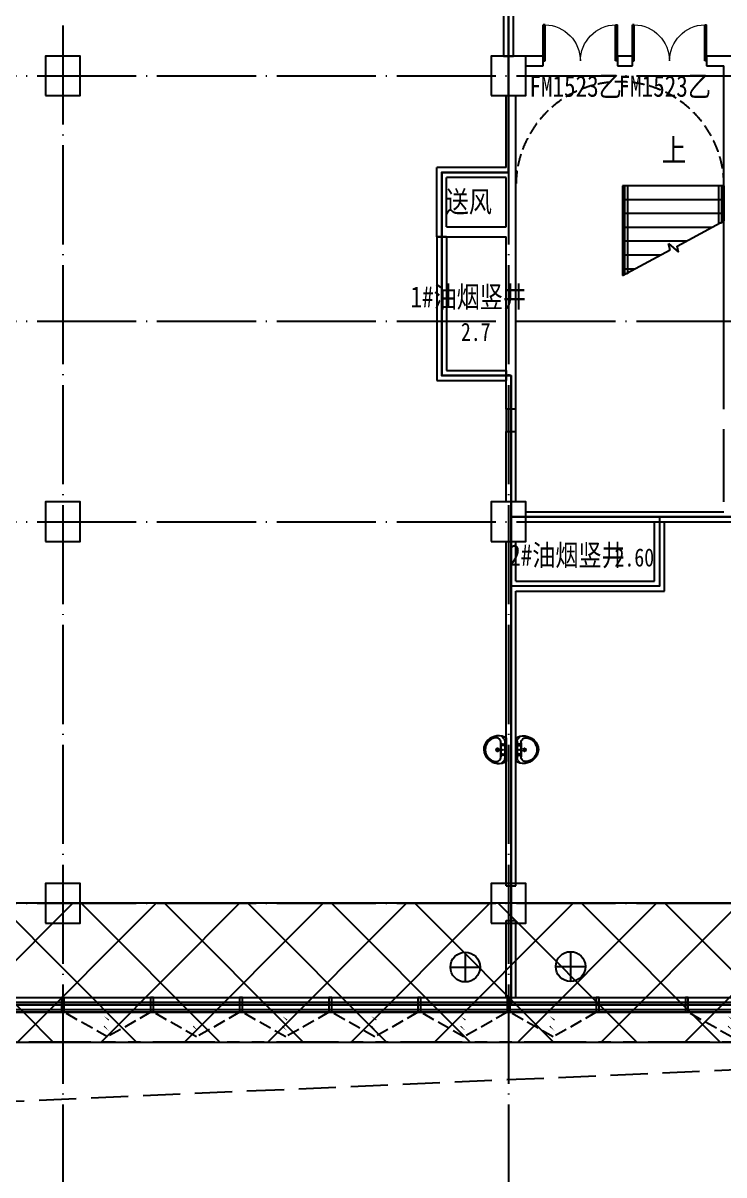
# Model space of a CAD drawing. Extents: x -233336 to 840473, y -28113 to 330904.
# Drawn here: x 703579 to 717733, y -8092 to 15157 of the extents above; entities that cross this region are included whole.
import ezdxf
from ezdxf.xclip import XClip

# ---------------------------------------------------------------- set-up
doc = ezdxf.new("R2010")
doc.units = 0
doc.header["$LTSCALE"] = 1000
doc.header["$XCLIPFRAME"] = 2
for name, pattern in [('104-14# 核心筒$0$DASH', [0.35, 0.25, -0.1]), ('104-14# 核心筒$0$DOTE', [2.42, 2, -0.2, 0.02, -0.2]), ('14#楼幕墙$0$DASH', [0.35, 0.25, -0.1]), ('X-104 14#平面$0$$0$DASH', [0.35, 0.25, -0.1]), ('X-104 14#平面$0$109 3#平面$0$DASH', [0.35, 0.25, -0.1]), ('X-104 14#平面$0$PHANTOM2', [1.25, 0.625, -0.125, 0.125, -0.125, 0.125, -0.125])]:
    doc.linetypes.add(name, pattern=pattern)
doc.layers.get('0').update_dxf_attribs({"linetype": 'CONTINUOUS'})
doc.layers.get('Defpoints').update_dxf_attribs({"linetype": 'CONTINUOUS'})
for name, color, linetype in [('104-14# 核心筒$0$01-标注_符号', 8, 'CONTINUOUS'), ('104-14# 核心筒$0$02-TEXT_标注', 9, 'CONTINUOUS'), ('104-14# 核心筒$0$A-E_栏杆', 8, 'CONTINUOUS'), ('104-14# 核心筒$0$A-E_电梯', 8, 'CONTINUOUS'), ('104-14# 核心筒$0$A_AXIS-轴线', 8, '104-14# 核心筒$0$DOTE'), ('104-14# 核心筒$0$A_STR-砌块墙', 7, 'CONTINUOUS'), ('104-14# 核心筒$0$A_STR-砼柱', 8, 'CONTINUOUS'), ('104-14# 核心筒$0$DOOR_FIRE', 8, 'CONTINUOUS'), ('104-14# 核心筒$0$DOOR_FIRE_TEXT', 7, 'CONTINUOUS'), ('14#楼幕墙$0$A-C_玻璃幕墙', 8, 'CONTINUOUS'), ('14#楼幕墙$0$A-C_窗', 8, 'CONTINUOUS'), ('X-104 14#平面$0$02-TEXT_标注', 9, 'CONTINUOUS'), ('X-104 14#平面$0$05-填充_天正', 8, 'CONTINUOUS'), ('X-104 14#平面$0$A-C_玻璃幕墙', 8, 'CONTINUOUS'), ('X-104 14#平面$0$A-I_卫-洁具', 8, 'CONTINUOUS'), ('X-104 14#平面$0$A-O_屋面', 8, 'CONTINUOUS'), ('X-104 14#平面$0$A-SUR_吊顶', 8, 'CONTINUOUS'), ('X-104 14#平面$0$A-TECH_结构', 8, 'CONTINUOUS'), ('X-104 14#平面$0$A_STR-砌块墙', 7, 'CONTINUOUS')]:
    doc.layers.add(name, color=color, linetype=linetype)
for name, color, linetype, plot in [('104-14# 核心筒$0$04-不打印_辅助线', 8, 'CONTINUOUS', False), ('X-104 14#平面$0$04-不打印_辅助线', 8, 'CONTINUOUS', False), ('X-104 14#平面$0$降板', 8, 'CONTINUOUS', False)]:
    doc.layers.add(name, color=color, linetype=linetype, plot=plot)
doc.layers.add('X-104 14#平面$0$000套内', color=8, linetype='CONTINUOUS', lineweight=30)
doc.styles.add('104-14# 核心筒$0$_TCH_DIM', font='ros.shx', dxfattribs={"bigfont": 'jd.shx'})
doc.styles.add('104-14# 核心筒$0$_TCH_WINDOW', font='STXIHEI.TTF', dxfattribs={"width": 0.8, "height": 3.5})
doc.styles.add('104-14# 核心筒$0$Standard', font='STXIHEI.TTF', dxfattribs={"width": 0.8})
doc.styles.add('X-104 14#平面$0$_TCH_SPACE', font='STXIHEI.TTF', dxfattribs={"width": 0.8, "height": 5})
doc.styles.add('X-104 14#平面$0$Standard', font='STXIHEI.TTF', dxfattribs={"width": 0.8})

# ---------------------------------------------------------------- blocks, each defined once
blk = doc.blocks.new('14#楼幕墙$0$A$C38D07553')
blk.add_lwpolyline([(-60, -300), (0, -300), (0, 0), (-60, 0)], close=True)
blk = doc.blocks.new('14#楼幕墙$0$A$C385D642F')
for p in [(14430, -1000), (16230, -1000), (18030, -1000), (19830, -1000), (21630, -1000), (23430, -1000), (25230, -1000), (27030, -1000)]:
    blk.add_blockref('14#楼幕墙$0$A$C38D07553', p)
blk = doc.blocks.new('14#楼幕墙$0$A$C22714246')
at = {"linetype": '14#楼幕墙$0$DASH'}
blk.add_lwpolyline([(1740, 497), (870, 0), (0, 497)], dxfattribs=at)
at = {"layer": '14#楼幕墙$0$A-C_玻璃幕墙', "color": 1}
blk.add_lwpolyline([(899, 122, 0, 25, 0), (802, 217, 0, 0, 0), (900, 340, 25, 0, 0), (796, 422, 0, 0, 0)], format="xyseb", dxfattribs=at)
blk = doc.blocks.new('14#楼幕墙')
at = {"layer": '14#楼幕墙$0$A-C_玻璃幕墙'}
for p, q in [((10770, -1900), (45030, -1900)), ((19830, -2000), (10830, -2000)), ((44970, -2000), (19830, -2000)), ((108092, -2200), (-1359, -2200)), ((19830, -2150), (10830, -2150)), ((44970, -2150), (19830, -2150))]:
    blk.add_line(p, q, dxfattribs=at)
blk.add_blockref('14#楼幕墙$0$A$C385D642F', (0, -900), dxfattribs=at)
at = {"layer": '14#楼幕墙$0$A-C_窗'}
for p in [(14430, -2697), (16230, -2697), (18030, -2697), (19830, -2697), (21630, -2697), (23430, -2697), (27030, -2697)]:
    blk.add_blockref('14#楼幕墙$0$A$C22714246', p, dxfattribs=at)
blk = doc.blocks.new('104-14# 核心筒$0$$DorLib2D$00000002')
for p, q in [((-0.5, 0), (-0.5, 0.4875)), ((-0.475, 0.4875), (-0.5, 0.4875)), ((-0.475, 0), (-0.475, 0.4875)), ((0.475, 0), (0.475, 0.4875)), ((0.475, 0.4875), (0.5, 0.4875)), ((0.5, 0), (0.5, 0.4875)), ((-0.5, 0), (-0.475, 0)), ((0.5, 0), (0.475, 0))]:
    blk.add_line(p, q)
at = {"lineweight": 13}
for centre, start, end in [((-0.4875, 0), 0, 88.53072), ((0.4875, 0), 91.46928, 180)]:
    blk.add_arc(centre, 0.4875, start, end, dxfattribs=at)
blk = doc.blocks.new('_FZHK')
blk.add_lwpolyline([(-0.5, -0.5), (0.5, -0.5), (0.5, 0.5), (-0.5, 0.5)], close=True)
blk = doc.blocks.new('104-14# 核心筒')
at = {"layer": '104-14# 核心筒$0$01-标注_符号'}
blk.add_lwpolyline([(26725, 14760, 0, 0, 0), (26725, 13950, 120, 0, 0), (26725, 13500, 0, 0, 0)], format="xyseb", dxfattribs=at)
at = {"layer": '104-14# 核心筒$0$04-不打印_辅助线', "linetype": '104-14# 核心筒$0$DASH'}
blk.add_arc((25650, 14480), 2100, 0, 180, dxfattribs=at)
at = {"layer": '104-14# 核心筒$0$A-E_栏杆'}
for p, q in [((25740, 14480), (25740, 12704.8)), ((25800, 14480), (25740, 14480)), ((25800, 14480), (25800, 12704.8)), ((27640, 14480), (27640, 13729.8)), ((27700, 14480), (27640, 14480)), ((27700, 14480), (27700, 13729.8)), ((27700, 13729.8), (27640, 13729.8)), ((25800, 12704.8), (25740, 12704.8))]:
    blk.add_line(p, q, dxfattribs=at)
at = {"layer": '104-14# 核心筒$0$A-E_电梯'}
for p, q in [((25700, 14480), (25700, 12667)), ((27750, 14480), (25700, 14480)), ((27750, 14480), (27750, 13773)), ((27750, 14200), (25700, 14200)), ((27750, 13920), (25700, 13920)), ((26804.1, 13262.7), (27750, 13773)), ((27503.5, 13640), (25700, 13640)), ((26984.5, 13360), (25700, 13360)), ((26663.5, 13186.8), (26632.3, 13318.2)), ((26632.3, 13318.2), (26833.3, 13139.4)), ((26833.3, 13139.4), (26804.1, 13262.7)), ((25700, 12667), (26663.5, 13186.8)), ((26465.5, 13080), (25700, 13080)), ((25946.5, 12800), (25700, 12800))]:
    blk.add_line(p, q, dxfattribs=at)
at = {"layer": '104-14# 核心筒$0$A_AXIS-轴线'}
for p, q in [((14400, 54018.4), (14400, -8545.1)), ((23400, 54018.4), (23400, -8545.1)), ((-24839, 16700), (120259.9, 16700)), ((-24839, 11750), (120259.9, 11750)), ((-24839, 7700), (120259.9, 7700)), ((-24839, 0), (68400, 0))]:
    blk.add_line(p, q, dxfattribs=at)
at = {"layer": '104-14# 核心筒$0$A_STR-砌块墙'}
for p, q in [((24100, 17100), (23750, 17100)), ((24100, 16900), (24100, 17100)), ((25900, 17100), (25600, 17100)), ((25600, 17100), (25600, 16900)), ((25900, 16900), (25900, 17100)), ((27900, 17100), (27400, 17100)), ((27400, 17100), (27400, 16900)), ((23750, 16900), (24100, 16900)), ((25600, 16900), (25900, 16900)), ((27400, 16900), (27750, 16900)), ((27750, 14430), (27750, 16900)), ((23350, 14850), (23350, 16300)), ((23550, 14750), (23550, 16300)), ((23350, 14850), (21950, 14850)), ((21950, 13450), (21950, 14850)), ((23350, 14650), (22150, 14650)), ((22150, 13650), (22150, 14650)), ((23350, 13650), (23350, 14650)), ((23550, 13550), (23550, 14750)), ((27750, 9970), (27750, 14430)), ((22150, 13650), (23350, 13650)), ((23550, 9970), (23550, 13550)), ((21950, 13450), (23350, 13450)), ((23350, 9970), (23350, 13450)), ((27750, 8100), (27750, 9570)), ((23350, 8100), (23350, 9520)), ((23550, 8100), (23550, 9520)), ((23750, 7900), (27750, 7900)), ((23750, 7700), (27750, 7700))]:
    blk.add_line(p, q, dxfattribs=at)
at = {"layer": '104-14# 核心筒$0$A_STR-砼柱'}
for p, xscale, yscale, zscale in [((14400, 16700), 700, 800, 800), ((23400, 16700), 700, 800, 800), ((23450, 9745), 200, 450, 450), ((14400, 7700), 700, 800, 800), ((23400, 7700), 700, 800, 800), ((14400, 0), 700, 800, 800), ((23400, 0), 700, 800, 800)]:
    blk.add_blockref('_FZHK', p, dxfattribs=dict(at, xscale=xscale, yscale=yscale, zscale=zscale))
at = {"layer": '104-14# 核心筒$0$DOOR_FIRE'}
ref = blk.add_blockref('104-14# 核心筒$0$$DorLib2D$00000002', (24850, 17000), dxfattribs=dict(at, xscale=1500, yscale=-1500, zscale=200, rotation=180.000000000012))
ref.add_attrib('A', 'FM1523乙', (23821.6, 16278.2), dxfattribs={"layer": '104-14# 核心筒$0$DOOR_FIRE_TEXT', "height": 428.14, "style": '104-14# 核心筒$0$_TCH_WINDOW', "width": 0.8})
ref = blk.add_blockref('104-14# 核心筒$0$$DorLib2D$00000002', (26650, 17000), dxfattribs=dict(at, xscale=1500, yscale=-1500, zscale=200, rotation=180.000000000012))
ref.add_attrib('A', 'FM1523乙', (25621.6, 16278.2), dxfattribs={"layer": '104-14# 核心筒$0$DOOR_FIRE_TEXT', "height": 428.14, "style": '104-14# 核心筒$0$_TCH_WINDOW', "width": 0.8})
at = {"layer": '104-14# 核心筒$0$01-标注_符号', "color": 7, "style": '104-14# 核心筒$0$_TCH_DIM'}
blk.add_text('上', height=520.9, dxfattribs=at).set_placement((26495.1, 14917.5))
at = {"layer": '104-14# 核心筒$0$02-TEXT_标注', "style": '104-14# 核心筒$0$Standard', "width": 0.8}
blk.add_text('送风', height=428.14, dxfattribs=at).set_placement((22129.2, 13945.8))
blk = doc.blocks.new('X-104 14#平面$0$rqg')
at = {"color": 3}
for p, q in [((0, 300), (0, -300)), ((-300, 0), (300, 0))]:
    blk.add_line(p, q, dxfattribs=at)
blk.add_circle((0, 0), 300, dxfattribs=at)
blk = doc.blocks.new('X-104 14#平面$0$$lvtry$00000178')
at = {"color": 0}
for p, q in [((-238, 0), (238, 0)), ((-214, -36), (-272, -91)), ((-180, -23), (180, -23)), ((-142, -105), (140, -105)), ((140, -105), (-142, -105)), ((216, -37), (268, -91))]:
    blk.add_line(p, q, dxfattribs=at)
blk.add_lwpolyline([(-104, -430, 0.224698), (110, -425, 0.348046), (269, -79), (239, 0), (-241, 0), (-271, -79, 0.356844)], format="xyb", close=True, dxfattribs=at)
for centre, radius in [((-100, -65), 16.3), ((1, -172), 31.6), ((100, -65), 16.3)]:
    blk.add_circle(centre, radius, dxfattribs=at)
at = {"color": 0, "lineweight": 13}
blk.add_circle((1, -172), 23, dxfattribs=at)
at = {"color": 0}
for centre, radius, start, end in [((-142, -205), 100, 90, 190.5602), ((-1, -179), 243, 190.5602, 349.4398), ((-180, -73), 50, 90, 133.181), ((140, -205), 100, 349.4398, 90), ((180, -73), 50, 44.5607, 90)]:
    blk.add_arc(centre, radius, start, end, dxfattribs=at)
for p in [(0, -65), (1, -172)]:
    blk.add_point(p, dxfattribs=at)
blk = doc.blocks.new('X-104 14#平面')
at = {"layer": 'X-104 14#平面$0$降板'}
h = blk.add_hatch(dxfattribs=at)
h.set_pattern_fill('ANSI37', color=256, scale=750)
h.set_pattern_definition([(45, (0, 0), (-841.899, 841.899), []), (135, (0, 0), (-841.899, -841.899), [])])
h.paths.add_polyline_path([(83500, 40800), (86400, 48900), (86400, 51400), (77509.2, 51400), (58917.8, 35800), (-4608.4, 35800), (-12111.5, -2800), (112466, -2800), (116300, 1125.5), (116300, 11750), (115900, 11750), (107700, -0.1), (86400, 0), (77400, 799.9), (59400, 799.9), (50400, 0), (-62.7, 0), (5400, 25700), (68400, 25700)])
at = {"layer": 'X-104 14#平面$0$000套内'}
blk.add_lwpolyline([(23450, -2050), (-1173.2, -2050), (4884.7, 26450), (23400, 26450), (23400, 14750), (22050, 14750), (22050, 10650), (23450, 10650)], close=True, dxfattribs=at)
blk.add_lwpolyline([(23400, 26450), (50400, 26450), (50400, -2050), (23450, -2050), (23450, 7800), (32350, 7800), (32350, 7600), (41500, 7600), (41500, 16600), (38350, 16600), (38350, 19250), (30600, 19250), (30600, 26300)], dxfattribs=at)
at = {"layer": 'X-104 14#平面$0$05-填充_天正'}
blk.add_lwpolyline([(41400, -2050), (41400, 7600), (32350, 7600), (32350, 7800), (26450, 7800), (26450, 6400), (23450, 6400), (23450, -2050), (30600, -2050), (30600, -250), (32400, -250), (32400, -2050)], close=True, dxfattribs=at)
at = {"layer": 'X-104 14#平面$0$A-C_玻璃幕墙'}
blk.add_lwpolyline([(-1359, -2200), (108091.7, -2200), (111291.5, 2370.2), (113380.4, 907.7), (115789.3, 4348.2), (113700.6, 5810.6), (116900.2, 10380.5), (116900.2, 38462.2), (99065.1, 43424.4), (96015.6, 32464.2), (85707.2, 35332.3), (87317.1, 41118.6), (83503.2, 42179.7), (66340.6, 26600), (4762.5, 26600)], close=True, dxfattribs=at)
at = {"layer": 'X-104 14#平面$0$A-O_屋面', "linetype": 'X-104 14#平面$0$PHANTOM2', "ltscale": 2}
blk.add_lwpolyline([(116300, 1125.5), (112466, -2800), (-12111.5, -2800), (-10903.8, 3413.1), (-11202.5, 3471.2), (-4857, 36100), (58808.6, 36100), (74837.7, 49550), (86050, 49550), (86050, 51700), (92100, 51702), (92100, 55283.2), (94608.8, 59227.5), (95621.4, 58583.5), (95782.4, 58836.6), (99791.5, 56286.5), (107067.8, 54161.9), (111100, 54161.9), (111100, 52680), (116300, 52680)], close=True, dxfattribs=at)
at = {"layer": 'X-104 14#平面$0$A-SUR_吊顶', "linetype": 'X-104 14#平面$0$109 3#平面$0$DASH', "ltscale": 3}
blk.add_lwpolyline([(109062.3, -4432.1), (119297.3, 10714.5), (117562.9, 11100.5), (120741.8, 38794.6), (99426.9, 44725), (92631.2, 20300), (86987.2, 20300), (86987.2, 21500), (8392.2, 21500), (5688.7, 8781.2), (-2733.6, 10571.4), (-6009.8, -4841.7), (40178.1, -2825.1), (39845.1, -4916.4), (83845.6, -2647.5)], close=True, dxfattribs=at)
at = {"layer": 'X-104 14#平面$0$A-TECH_结构', "linetype": 'X-104 14#平面$0$$0$DASH'}
blk.add_lwpolyline([(87207.3, 41097.2), (85610.8, 35359.1), (96063.8, 32450.8), (99099.8, 43362.9), (116850.2, 38424.2), (116850.2, 10396.2), (108065.7, -2149.5), (-1297.3, -2149.5), (4803.7, 26550), (66359.9, 26550), (83516.4, 42124.1)], close=True, dxfattribs=at)
at = {"layer": 'X-104 14#平面$0$A_STR-砌块墙'}
for p, q in [((23300, 21600), (23300, 17100)), ((23500, 17100), (23500, 21600)), ((23300, 17100), (23500, 17100)), ((21950, 13450), (21950, 10550)), ((22150, 13450), (21950, 13450)), ((22150, 13450), (22150, 10750)), ((22150, 10750), (23350, 10750)), ((23350, 10750), (23350, 10550)), ((21950, 10550), (23350, 10550)), ((26350, 6500), (26350, 7700)), ((26350, 7700), (26550, 7700)), ((26550, 6300), (26550, 7700)), ((23350, 6400), (23350, 7300)), ((23350, 7300), (23550, 7300)), ((23550, 6500), (23550, 7300)), ((23350, 350), (23350, 6400)), ((23550, 6500), (26350, 6500)), ((23550, 350), (23550, 6300)), ((23550, 6300), (26550, 6300)), ((23350, 350), (23550, 350)), ((23350, -1899.5), (23350, -350)), ((23350, -350), (23550, -350)), ((23550, -1899.5), (23550, -350)), ((23350, -1899.5), (23550, -1899.5))]:
    blk.add_line(p, q, dxfattribs=at)
at = {"layer": 'X-104 14#平面$0$降板'}
blk.add_lwpolyline([(83500, 40800), (86400, 48900), (86400, 51400), (77509.2, 51400), (58917.8, 35800), (-4608.4, 35800), (-12111.5, -2800), (112466, -2800), (116300, 1125.5), (116300, 11750), (115900, 11750), (107700, -0.1), (86400, 0), (77400, 799.9), (59400, 799.9), (50400, 0), (-62.7, 0), (5400, 25700), (68400, 25700)], close=True, dxfattribs=at)
ref = blk.add_blockref('104-14# 核心筒', (0, 0))
XClip(ref).set_block_clipping_path([(-38664.3623821461, -25500), (139216.5485069363, 330900)])
blk.add_blockref('14#楼幕墙', (0, 0))
at = {"layer": 'Defpoints'}
for p in [(22525.6, -1288.1), (24652.9, -1277)]:
    blk.add_blockref('X-104 14#平面$0$rqg', p, dxfattribs=at)
at = {"layer": 'X-104 14#平面$0$A-I_卫-洁具', "rotation": 269.9999999999993}
blk.add_blockref('X-104 14#平面$0$$lvtry$00000178', (23350, 3099.1), dxfattribs=at)
at = {"layer": 'X-104 14#平面$0$A-I_卫-洁具', "yscale": -1, "rotation": 270.0000000000007}
blk.add_blockref('X-104 14#平面$0$$lvtry$00000178', (23550, 3099.1), dxfattribs=at)
at = {"layer": 'X-104 14#平面$0$02-TEXT_标注', "style": 'X-104 14#平面$0$Standard', "width": 0.8}
for s, p in [('1#油烟竖井', (21419.5, 12025.3)), ('2#油烟竖井', (23412.4, 6812.3))]:
    blk.add_text(s, height=428.14, dxfattribs=at).set_placement(p)
at = {"layer": 'X-104 14#平面$0$04-不打印_辅助线', "style": 'X-104 14#平面$0$_TCH_SPACE', "width": 0.8}
for s, p in [('2.7', (22438.1, 11349.4)), ('2.60', (25540.5, 6797.1))]:
    blk.add_text(s, height=366.98, dxfattribs=at).set_placement(p)

msp = doc.modelspace()

# ---------------------------------------------------------------- block references
msp.add_blockref('X-104 14#平面', (689983.4, -2608.9))

doc.saveas('drawing.dxf')
